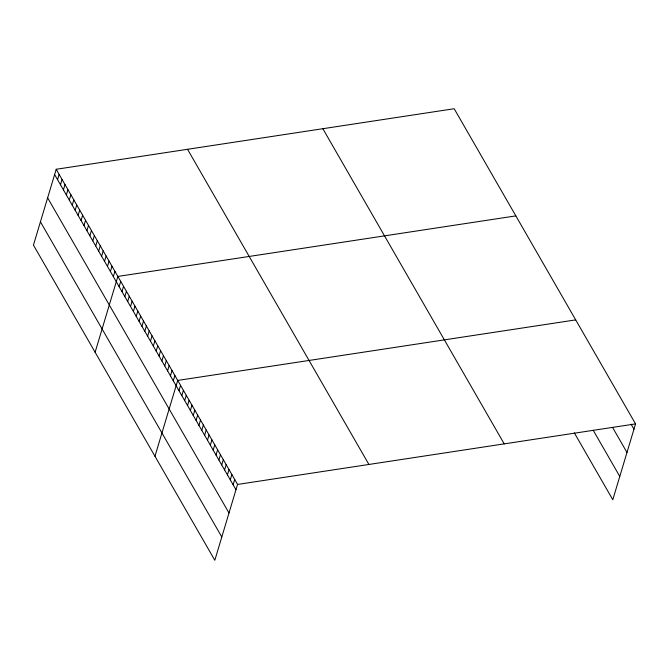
<?xml version="1.0" encoding="UTF-8"?>
<svg xmlns="http://www.w3.org/2000/svg" width="669" height="669" viewBox="0 0 669 669"><rect width="100%" height="100%" fill="white"/><g stroke="black" fill="none" stroke-linecap="round" stroke-linejoin="round"><path stroke-width="1" d="M56.204 169.274L33.45 245.105L214.816 560.271L237.562 484.44L56.204 169.274L454.184 108.729L635.55 423.895L612.796 499.726L574.328 432.868M57.551 179.66L59.14 174.375M60.486 184.761L62.075 179.476M63.421 189.871L65.01 184.577M66.356 194.972L67.945 189.687M69.3 200.073L70.881 194.788M72.235 205.174L73.816 199.889M75.171 210.275L76.759 204.99M78.106 215.385L79.695 210.091M81.041 220.486L82.63 215.201M83.976 225.587L85.565 220.302M86.911 230.688L88.5 225.403M89.855 235.789L91.436 230.504M92.79 240.899L94.371 235.605M95.726 246L97.306 240.715M98.661 251.101L100.25 245.816M101.596 256.202L103.185 250.917M104.531 261.303L106.12 256.018M107.466 266.404L109.055 261.119M110.402 271.514L111.991 266.229M113.345 276.615L114.926 271.33M95.115 352.262L117.861 276.431L515.849 215.886M119.132 286.667L120.713 281.381M121.975 291.625L123.564 286.332M124.827 296.576L126.416 291.291M127.679 301.527L129.268 296.242M130.53 306.477L132.111 301.192M133.382 311.436L134.962 306.143M136.225 316.387L137.814 311.102M139.077 321.337L140.666 316.052M141.928 326.288L143.517 321.003M144.78 331.247L146.369 325.954M147.632 336.198L149.212 330.912M150.475 341.148L152.064 335.863M153.326 346.099L154.915 340.814M156.178 351.058L157.767 345.764M159.03 356.008L160.619 350.723M161.881 360.959L163.462 355.674M164.733 365.91L166.313 360.624M167.576 370.86L169.165 365.575M170.428 375.819L172.017 370.534M173.279 380.77L174.868 375.485M154.965 456.266L177.711 380.435L575.7 319.891M178.983 390.671L180.563 385.386M181.826 395.63L183.415 390.345M184.677 400.58L186.266 395.295M187.529 405.531L189.118 400.246M190.381 410.482L191.961 405.197M193.232 415.441L194.813 410.156M196.076 420.391L197.664 415.106M198.927 425.342L200.516 420.057M201.779 430.292L203.368 425.007M204.63 435.251L206.211 429.966M207.482 440.202L209.062 434.917M210.325 445.153L211.914 439.868M213.177 450.103L214.766 444.818M216.028 455.062L217.617 449.777M218.88 460.013L220.469 454.728M221.732 464.963L223.312 459.678M224.575 469.914L226.164 464.629M227.427 474.873L229.015 469.588M230.278 479.824L231.867 474.538M233.13 484.774L234.719 479.489M237.562 484.44L635.55 423.895M631.118 424.23L633.961 429.18M612.729 427.7L626.978 452.461M593.186 430.226L619.787 476.445M322.851 128.707L504.217 443.873M187.537 149.296L368.903 464.462M54.615 174.559L235.981 489.725M47.633 197.84L228.999 513.006M40.433 221.824L221.799 536.99"/></g></svg>
